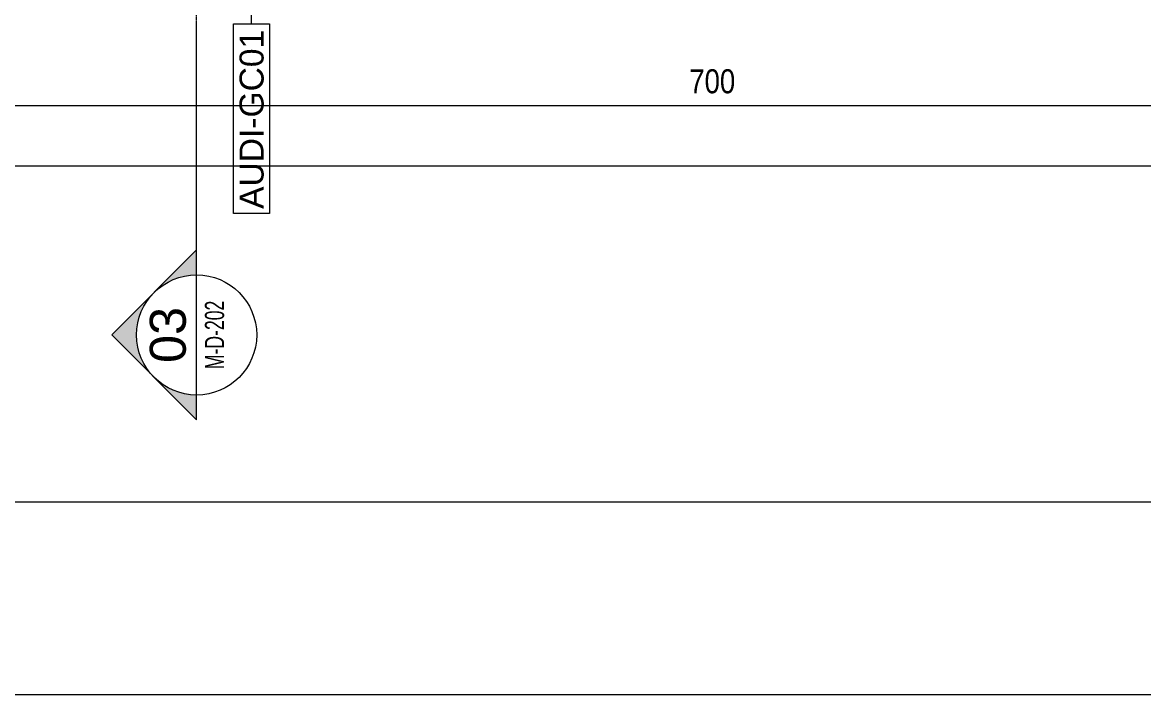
# Model space of a CAD drawing. Extents: x -1439 to 23780, y -1362 to 4476.
# Drawn here: x 13875.4 to 14342, y 0 to 279.7 of the extents above; entities that cross this region are included whole.
import ezdxf
from ezdxf.enums import TextEntityAlignment as Align

# ---------------------------------------------------------------- set-up
doc = ezdxf.new("R2010")
doc.units = 0
doc.header["$MEASUREMENT"] = 0
doc.linetypes.add('Audi$0$DASHDOT2', pattern=[0.5, 0.25, -0.125, 0, -0.125])
doc.layers.get('0').update_dxf_attribs({"color": 9, "lineweight": 9})
doc.layers.get('Defpoints').update_dxf_attribs({"color": 9, "lineweight": 9})
for name, color, linetype, lineweight in [('Audi$0$21', 8, 'Continuous', 9), ('Audi$0$22', 8, 'Continuous', 9), ('Audi$0$24', 8, 'Audi$0$DASHDOT2', 9), ('Audi$0$25', 8, 'Continuous', 9)]:
    doc.layers.add(name, color=color, linetype=linetype, lineweight=lineweight)
doc.layers.add('Audi$0$40A', color=8, linetype='Continuous', lineweight=9, plot=False)
doc.styles.add('Audi$0$Arial', font='arial.ttf', dxfattribs={"height": 2.5})
doc.styles.add('Audi$0$MuuM_TEXT-STANDART', font='ARIALN.TTF')
doc.dimstyles.new('Audi$0$MuuM_DIM50', dxfattribs={"dimscale": 5, "dimtxt": 2, "dimasz": 1, "dimexe": 1, "dimexo": 1, "dimgap": 1, "dimtad": 1, "dimdec": 1, "dimrnd": 0.5, "dimdsep": 46, "dimtxsty": 'Audi$0$MuuM_TEXT-STANDART', "dimblk": 'Audi$0$_ArchTick', "dimcen": 0, "dimdle": 0.15, "dimclrd": 256, "dimclre": 256, "dimclrt": 256, "dimadec": 0, "dimazin": 0, "dimtfac": 5, "dimtdec": 1, "dimtix": 1, "dimtmove": 2, "dimatfit": 3, "dimldrblk": 'Audi$0$_Dot', "dimfxl": 3, "dimfxlon": 1, "dimtolj": 1, "dimlwd": -1, "dimlwe": -1, "dimarcsym": 0})

# ---------------------------------------------------------------- blocks, each defined once
blk = doc.blocks.new('Audi$0$0_wallno')
blk.add_lwpolyline([(-7.84, 1.5), (7.942, 1.5), (7.942, -1.5), (-7.84, -1.5)], close=True)
blk.add_lwpolyline([(7.942, 0), (16.132, 0)])
at = {"style": 'Audi$0$Arial'}
blk.add_attdef('GENISLIK', text='', height=2, dxfattribs=at).set_placement((8.442, 0), align=Align.BOTTOM_LEFT)
blk.add_attdef('DUVARNO', text='', height=2, dxfattribs=at).set_placement((0, 0), align=Align.MIDDLE_CENTER)
blk.add_attdef('YUKSEKLIK', text='', height=2, dxfattribs=at).set_placement((8.442, -0.5), align=Align.TOP_LEFT)
blk = doc.blocks.new('Audi$0$KAPI KODLARI 2. KAT')
at = {"layer": 'Audi$0$22'}
ref = blk.add_blockref('Audi$0$0_wallno', (13970.75, 239.34), dxfattribs=dict(at, xscale=5, yscale=5, zscale=5, rotation=90))
ref.add_attrib('DUVARNO', 'AUDI-GC01', dxfattribs={"layer": '0', "height": 10, "rotation": 90, "style": 'Audi$0$Arial'}).set_placement((13970.75, 239.34), align=Align.MIDDLE_CENTER)
blk = doc.blocks.new('Audi$0$_ArchTick')
at = {"color": 0, "linetype": 'ByBlock', "const_width": 0.15}
blk.add_lwpolyline([(-0.5, -0.5), (0.5, 0.5)], dxfattribs=at)
blk = doc.blocks.new('*D496')
at = {"layer": 'Audi$0$25', "transparency": 16777216}
for p, q in [((-3500, -2580), (-3500, -2560)), ((0, -2580), (0, -2560)), ((-3500.75, -2565), (0.75, -2565))]:
    blk.add_line(p, q, dxfattribs=at)
at = {"layer": 'Defpoints', "color": 0, "transparency": 16777216}
for p in [(0, -2565), (-3500, -2590), (0, -2590)]:
    blk.add_point(p, dxfattribs=at)
at = {"layer": 'Audi$0$25', "transparency": 16777216, "xscale": 5, "yscale": 5, "zscale": 5, "rotation": 180}
blk.add_blockref('Audi$0$_ArchTick', (-3500, -2565), dxfattribs=at)
at = {"layer": 'Audi$0$25', "transparency": 16777216, "xscale": 5, "yscale": 5, "zscale": 5}
blk.add_blockref('Audi$0$_ArchTick', (0, -2565), dxfattribs=at)
at = {"layer": 'Audi$0$25', "transparency": 16777216, "insert": (-1750, -2554.89), "char_height": 10, "attachment_point": 5, "style": 'Audi$0$MuuM_TEXT-STANDART'}
blk.add_mtext('\\A1;3500', dxfattribs=at)
blk = doc.blocks.new('Audi$0$_Dot')
at = {"color": 0, "linetype": 'ByBlock', "lineweight": -2}
blk.add_line((-0.5, 0), (-1, 0), dxfattribs=at)
at = {"color": 0, "linetype": 'ByBlock', "const_width": 0.5}
blk.add_lwpolyline([(-0.25, 0, 1), (0.25, 0, 1)], format="xyb", close=True, dxfattribs=at)
blk = doc.blocks.new('*D512')
at = {"layer": 'Audi$0$25', "transparency": 16777216}
for p, q in [((-2800, -2555), (-2800, -2535)), ((-2100, -2555), (-2100, -2535)), ((-2099.25, -2540), (-2800.75, -2540))]:
    blk.add_line(p, q, dxfattribs=at)
at = {"layer": 'Defpoints', "color": 0, "transparency": 16777216}
for p in [(-2800, -2540), (-2800, -2590), (-2100, -2590)]:
    blk.add_point(p, dxfattribs=at)
at = {"layer": 'Audi$0$25', "transparency": 16777216, "xscale": 5, "yscale": 5, "zscale": 5, "rotation": 180}
blk.add_blockref('Audi$0$_ArchTick', (-2800, -2540), dxfattribs=at)
at = {"layer": 'Audi$0$25', "transparency": 16777216, "xscale": 5, "yscale": 5, "zscale": 5}
blk.add_blockref('Audi$0$_ArchTick', (-2100, -2540), dxfattribs=at)
at = {"layer": 'Audi$0$25', "transparency": 16777216, "insert": (-2450, -2529.89), "char_height": 10, "attachment_point": 5, "style": 'Audi$0$MuuM_TEXT-STANDART'}
blk.add_mtext('\\A1;700', dxfattribs=at)
blk = doc.blocks.new('Audi$0$0_buildingsection')
h = blk.add_hatch(color=256)
h.paths.add_polyline_path([(7.071, 0), (0, 7.071), (-7.071, 0)])
h.paths.add_polyline_path([(5, 0, 1), (-5, 0)], flags=16)
for points in [[(7.071, 0), (0, 7.071), (-7.071, 0), (25, 0)], [(7.071, 0), (0, 7.071), (-7.071, 0), (7.071, 0)]]:
    blk.add_lwpolyline(points)
blk.add_circle((0, 0), 5)
at = {"style": 'Audi$0$Arial'}
blk.add_attdef('KESITADI', text='', height=3, dxfattribs=at).set_placement((0, 0), align=Align.BOTTOM_CENTER)
blk.add_attdef('PAFTAADI', text='', height=2, dxfattribs=at).set_placement((0, -0.5), align=Align.TOP_CENTER)
blk = doc.blocks.new('Audi$0$P-AKS_AUDI')
at = {"layer": 'Audi$0$21', "linetype": 'Audi$0$DASHDOT2'}
blk.add_lwpolyline([(-2664.62, -2580.53), (-2664.62, 1229.1)], dxfattribs=at)
at = {"layer": 'Audi$0$21'}
ref = blk.add_blockref('Audi$0$0_buildingsection', (-2664.62, -2635.36), dxfattribs=dict(at, xscale=5, yscale=5, zscale=5, rotation=90))
ref.add_attrib('KESITADI', '03', dxfattribs={"layer": '0', "height": 15, "rotation": 90, "style": 'Audi$0$Arial'}).set_placement((-2664.62, -2635.36), align=Align.BOTTOM_CENTER)
ref.add_attrib('PAFTAADI', 'M-D-202', dxfattribs={"layer": '0', "height": 8, "rotation": 90, "style": 'Audi$0$MuuM_TEXT-STANDART', "width": 0.8}).set_placement((-2650.78, -2635.36), align=Align.BOTTOM_CENTER)
at = {"layer": 'Audi$0$25'}
for base, p1, p2, picture, middle in [((-2800, -2540), (-2100, -2590), (-2800, -2590), '*D512', (-2450, -2529.89)), ((0, -2565), (-3500, -2590), (0, -2590), '*D496', (-1750, -2554.89))]:
    dim = blk.add_linear_dim(base=base, p1=p1, p2=p2, dimstyle='Audi$0$MuuM_DIM50', dxfattribs=at)
    dim.commit()
    dim.dimension.update_dxf_attribs({"geometry": picture, "text_midpoint": middle})
blk = doc.blocks.new('Audi$0$p-2. kat planı')
at = {"layer": 'Audi$0$24'}
blk.add_blockref('Audi$0$P-AKS_AUDI', (16612.5, 2785), dxfattribs=at)

msp = doc.modelspace()

# ---------------------------------------------------------------- linework, layer by layer
at = {"layer": 'Audi$0$40A'}
for points in [[(17835, 4205), (11890, 4205), (11890, 0), (17835, 0)], [(17295.06, 80), (11970, 80), (11970, 4125), (17295.06, 4125)]]:
    msp.add_lwpolyline(points, close=True, dxfattribs=at)

# ---------------------------------------------------------------- block references
msp.add_blockref('Audi$0$p-2. kat planı', (0, 0))
at = {"layer": 'Audi$0$22'}
msp.add_blockref('Audi$0$KAPI KODLARI 2. KAT', (0, 0), dxfattribs=at)

doc.saveas('drawing.dxf')
